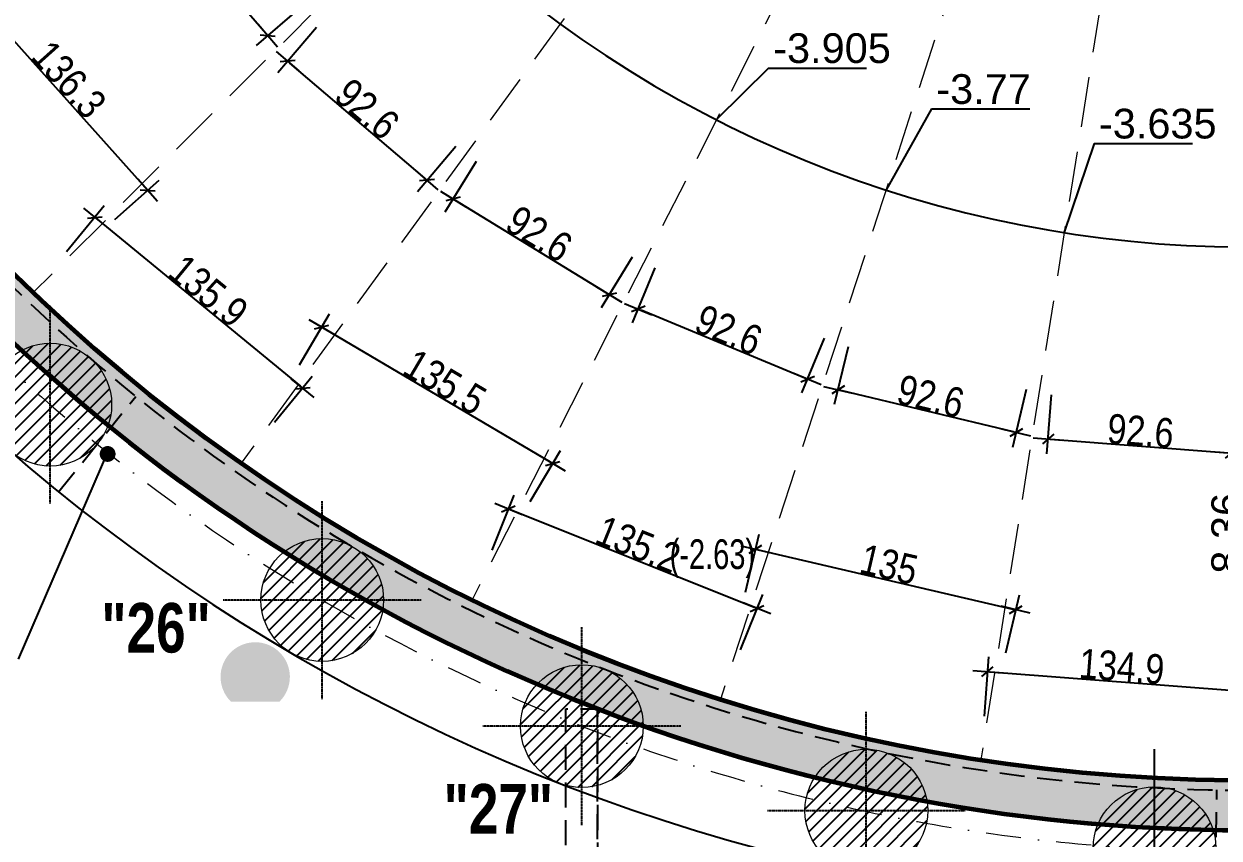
# Model space of a CAD drawing. Header units: millimetres. Extents: x 2049 to 26244, y -43633 to -34245.
# Drawn here: x 2706 to 3310, y -43190 to -42779 of the extents above; entities that cross this region are included whole.
import ezdxf
from ezdxf.enums import TextEntityAlignment as Align

# ---------------------------------------------------------------- set-up
doc = ezdxf.new("R2010")
doc.units = ezdxf.units.MM
doc.linetypes.add('CACHEX2', pattern=[19.05, 12.7, -6.35])
doc.linetypes.add('TIRETPTX2', pattern=[50.8, 25.4, -12.7, 0, -12.7])
for name, color, linetype in [('01_cote_gen', 4, 'Continuous'), ('01_linteaux', 2, 'Continuous'), ('01_murs_sup', 2, 'CACHEX2'), ('01_poch_murs', 253, 'Continuous'), ('01_texte', 230, 'Continuous'), ('AA_COTES', 2, 'Continuous')]:
    doc.layers.add(name, color=color, linetype=linetype)
for name, color, linetype, lineweight in [('01_murs_coup', 5, 'Continuous', 60), ('01_PIEUX', 5, 'Continuous', 60), ('01_tram_axes', 2, 'TIRETPTX2', 9)]:
    doc.layers.add(name, color=color, linetype=linetype, lineweight=lineweight)
doc.styles.add('impact', font='impact.ttf')
doc.styles.add('MATTE_TXT', font='arial.ttf')
doc.styles.add('STYLE2', font='ARIALN.TTF')
doc.dimstyles.new('JB50', dxfattribs={"dimscale": 0.1, "dimtxt": 150, "dimasz": 15, "dimexe": 0.1, "dimexo": 0.1, "dimgap": 0.09, "dimtad": 1, "dimdec": 1, "dimdsep": 46, "dimtxsty": 'STYLE2', "dimblk1": 'BOND_G', "dimblk2": 'BOND_D', "dimsah": 1, "dimcen": 1.5, "dimdle": 0.01, "dimse1": 1, "dimse2": 1, "dimclrd": 4, "dimclre": 2, "dimclrt": 6, "dimazin": 2, "dimtfac": 2.333333, "dimtdec": 1, "dimtix": 1, "dimtmove": 2, "dimatfit": 3, "dimldrblk": 'BOND_G', "dimfxl": 1, "dimtolj": 1, "dimtzin": 0, "dimarcsym": 0})
pattern_1 = [(135, (-9275.435, 6358.231), (-11.2253202, 9e-16), [7.9375, -7.9375])]

# ---------------------------------------------------------------- blocks, each defined once
blk = doc.blocks.new('BOND_G')
at = {"layer": 'AA_COTES', "color": 0}
for p, q in [((0, -5), (0, 15)), ((5, 0), (-5, 0)), ((1.77, 1.77), (-1.77, -1.77))]:
    blk.add_line(p, q, dxfattribs=at)
blk = doc.blocks.new('BOND_D')
at = {"layer": 'AA_COTES', "color": 0}
for p, q in [((0, 5), (0, -15)), ((5, 0), (-5, 0)), ((-1.77, -1.77), (1.77, 1.77))]:
    blk.add_line(p, q, dxfattribs=at)
blk = doc.blocks.new('*D7488')
at = {"layer": '01_cote_gen', "color": 4, "lineweight": -2, "transparency": 16777216}
blk.add_line((3314.34, -42996.13), (3225.04, -42989.1), dxfattribs=at)
at = {"layer": 'Defpoints', "color": 0, "transparency": 16777216}
for p in [(3231.75, -42884.71), (3324.04, -42891.97), (3223.55, -42988.98)]:
    blk.add_point(p, dxfattribs=at)
at = {"layer": '01_cote_gen', "color": 4, "lineweight": -2, "transparency": 16777216, "xscale": 1.5, "yscale": 1.5, "zscale": 1.5}
for name, p, rotation in [('BOND_D', (3223.55, -42988.98), 175.5004257909797), ('BOND_G', (3315.83, -42996.24), 355.5004257909797)]:
    blk.add_blockref(name, p, dxfattribs=dict(at, rotation=rotation))
at = {"layer": '01_cote_gen', "color": 6, "lineweight": 0, "transparency": 16777216, "insert": (3270.29, -42984.97), "char_height": 15, "attachment_point": 5, "rotation": 355.50043, "style": 'STYLE2'}
blk.add_mtext('\\A1;92.6', dxfattribs=at)
blk = doc.blocks.new('*D7489')
at = {"layer": '01_cote_gen', "color": 4, "lineweight": -2, "transparency": 16777216}
blk.add_line((3206.05, -42985.37), (3118.95, -42964.46), dxfattribs=at)
at = {"layer": 'Defpoints', "color": 0, "transparency": 16777216}
for p in [(3141.74, -42863.1), (3231.75, -42884.71), (3117.49, -42964.11)]:
    blk.add_point(p, dxfattribs=at)
at = {"layer": '01_cote_gen', "color": 4, "lineweight": -2, "transparency": 16777216, "xscale": 1.5, "yscale": 1.5, "zscale": 1.5}
for name, p, rotation in [('BOND_D', (3117.49, -42964.11), 166.5012672106668), ('BOND_G', (3207.5, -42985.72), 346.5012672106668)]:
    blk.add_blockref(name, p, dxfattribs=dict(at, rotation=rotation))
at = {"layer": '01_cote_gen', "color": 6, "lineweight": 0, "transparency": 16777216, "insert": (3164.29, -42967.46), "char_height": 15, "attachment_point": 5, "rotation": 346.50127, "style": 'STYLE2'}
blk.add_mtext('\\A1;92.6', dxfattribs=at)
blk = doc.blocks.new('*D7490')
at = {"layer": '01_cote_gen', "color": 4, "lineweight": -2, "transparency": 16777216}
blk.add_line((3100.74, -42958.16), (3017.99, -42923.89), dxfattribs=at)
at = {"layer": 'Defpoints', "color": 0, "transparency": 16777216}
for p in [(3056.21, -42827.68), (3141.74, -42863.1), (3016.6, -42923.31)]:
    blk.add_point(p, dxfattribs=at)
at = {"layer": '01_cote_gen', "color": 4, "lineweight": -2, "transparency": 16777216, "xscale": 1.5, "yscale": 1.5, "zscale": 1.5}
for name, p, rotation in [('BOND_D', (3016.6, -42923.31), 157.5020773191621), ('BOND_G', (3102.13, -42958.74), 337.502077319162)]:
    blk.add_blockref(name, p, dxfattribs=dict(at, rotation=rotation))
at = {"layer": '01_cote_gen', "color": 6, "lineweight": 0, "transparency": 16777216, "insert": (3062.3, -42933.94), "char_height": 15, "attachment_point": 5, "rotation": 337.50208, "style": 'STYLE2'}
blk.add_mtext('\\A1;92.6', dxfattribs=at)
blk = doc.blocks.new('*D7491')
at = {"layer": '01_cote_gen', "color": 4, "lineweight": -2, "transparency": 16777216}
blk.add_line((3000.74, -42915.33), (2924.37, -42868.53), dxfattribs=at)
at = {"layer": 'Defpoints', "color": 0, "transparency": 16777216}
for p in [(2977.27, -42779.31), (3056.21, -42827.68), (2923.09, -42867.75)]:
    blk.add_point(p, dxfattribs=at)
at = {"layer": '01_cote_gen', "color": 4, "lineweight": -2, "transparency": 16777216, "xscale": 1.5, "yscale": 1.5, "zscale": 1.5}
for name, p, rotation in [('BOND_D', (2923.09, -42867.75), 148.5028362771669), ('BOND_G', (3002.02, -42916.11), 328.502836277167)]:
    blk.add_blockref(name, p, dxfattribs=dict(at, rotation=rotation))
at = {"layer": '01_cote_gen', "color": 6, "lineweight": 0, "transparency": 16777216, "insert": (2966.56, -42885.39), "char_height": 15, "attachment_point": 5, "rotation": 328.50284, "style": 'STYLE2'}
blk.add_mtext('\\A1;92.6', dxfattribs=at)
blk = doc.blocks.new('*D7492')
at = {"layer": '01_cote_gen', "color": 4, "lineweight": -2, "transparency": 16777216}
blk.add_line((2908.76, -42857.22), (2840.65, -42799.05), dxfattribs=at)
at = {"layer": 'Defpoints', "color": 0, "transparency": 16777216}
for p in [(2906.88, -42719.19), (2977.27, -42779.31), (2839.51, -42798.08)]:
    blk.add_point(p, dxfattribs=at)
at = {"layer": '01_cote_gen', "color": 4, "lineweight": -2, "transparency": 16777216, "xscale": 1.5, "yscale": 1.5, "zscale": 1.5}
for name, p, rotation in [('BOND_D', (2839.51, -42798.08), 139.5035253965985), ('BOND_G', (2909.91, -42858.2), 319.5035253965985)]:
    blk.add_blockref(name, p, dxfattribs=dict(at, rotation=rotation))
at = {"layer": '01_cote_gen', "color": 6, "lineweight": 0, "transparency": 16777216, "insert": (2879.69, -42822.31), "char_height": 15, "attachment_point": 5, "rotation": 319.50353, "style": 'STYLE2'}
blk.add_mtext('\\A1;92.6', dxfattribs=at)
blk = doc.blocks.new('*D7522')
at = {"layer": '01_cote_gen', "color": 4, "lineweight": -2, "transparency": 16777216}
blk.add_line((2743.34, -42877.98), (2846.03, -42962.28), dxfattribs=at)
at = {"layer": 'Defpoints', "color": 0, "transparency": 16777216}
for p in [(2711.03, -42914.98), (2847.19, -42963.23), (2816.04, -43001.17)]:
    blk.add_point(p, dxfattribs=at)
at = {"layer": '01_cote_gen', "color": 4, "lineweight": -2, "transparency": 16777216, "xscale": 1.5, "yscale": 1.5, "zscale": 1.5}
for name, p, rotation in [('BOND_G', (2742.18, -42877.03), 140.6178150118741), ('BOND_D', (2847.19, -42963.23), 320.6178150118741)]:
    blk.add_blockref(name, p, dxfattribs=dict(at, rotation=rotation))
at = {"layer": '01_cote_gen', "color": 6, "lineweight": 0, "transparency": 16777216, "insert": (2799.55, -42914.2), "char_height": 15, "attachment_point": 5, "rotation": 320.61782, "style": 'STYLE2'}
blk.add_mtext('\\A1;135.9', dxfattribs=at)
blk = doc.blocks.new('*D7523')
at = {"layer": '01_cote_gen', "color": 4, "lineweight": -2, "transparency": 16777216}
blk.add_line((2858.04, -42933.1), (2972.06, -43000.53), dxfattribs=at)
at = {"layer": 'Defpoints', "color": 0, "transparency": 16777216}
for p in [(2816.04, -43001.17), (2973.35, -43001.3), (2932.64, -43070.13)]:
    blk.add_point(p, dxfattribs=at)
at = {"layer": '01_cote_gen', "color": 4, "lineweight": -2, "transparency": 16777216, "xscale": 1.5, "yscale": 1.5, "zscale": 1.5}
for name, p, rotation in [('BOND_G', (2856.75, -42932.34), 149.3992875574409), ('BOND_D', (2973.35, -43001.3), 329.3992875574409)]:
    blk.add_blockref(name, p, dxfattribs=dict(at, rotation=rotation))
at = {"layer": '01_cote_gen', "color": 6, "lineweight": 0, "transparency": 16777216, "insert": (2918.96, -42960.22), "char_height": 15, "attachment_point": 5, "rotation": 329.39929, "style": 'STYLE2'}
blk.add_mtext('\\A1;135.5', dxfattribs=at)
blk = doc.blocks.new('*D7524')
at = {"layer": '01_cote_gen', "color": 4, "lineweight": -2, "transparency": 16777216}
blk.add_line((2952.45, -43024.76), (3075.13, -43073.93), dxfattribs=at)
at = {"layer": 'Defpoints', "color": 0, "transparency": 16777216}
for p in [(2932.64, -43070.13), (3076.52, -43074.49), (3058.11, -43120.42)]:
    blk.add_point(p, dxfattribs=at)
at = {"layer": '01_cote_gen', "color": 4, "lineweight": -2, "transparency": 16777216, "xscale": 1.5, "yscale": 1.5, "zscale": 1.5}
for name, p, rotation in [('BOND_G', (2951.05, -43024.2), 158.1586289054542), ('BOND_D', (3076.52, -43074.49), 338.1586289054542)]:
    blk.add_blockref(name, p, dxfattribs=dict(at, rotation=rotation))
at = {"layer": '01_cote_gen', "color": 6, "lineweight": 0, "transparency": 16777216, "insert": (3016.64, -43042.22), "char_height": 15, "attachment_point": 5, "rotation": 338.15863, "style": 'STYLE2'}
blk.add_mtext('\\A1;135.2', dxfattribs=at)
blk = doc.blocks.new('*D7525')
at = {"layer": '01_cote_gen', "color": 4, "lineweight": -2, "transparency": 16777216}
blk.add_line((3077.23, -43044.87), (3205.76, -43074.78), dxfattribs=at)
at = {"layer": 'Defpoints', "color": 0, "transparency": 16777216}
for p in [(3207.22, -43075.12), (3058.11, -43120.42), (3189.57, -43151.01)]:
    blk.add_point(p, dxfattribs=at)
at = {"layer": '01_cote_gen', "color": 4, "lineweight": -2, "transparency": 16777216, "xscale": 1.5, "yscale": 1.5, "zscale": 1.5}
for name, p, rotation in [('BOND_G', (3075.77, -43044.53), 166.9017639712213), ('BOND_D', (3207.22, -43075.12), 346.9017639712214)]:
    blk.add_blockref(name, p, dxfattribs=dict(at, rotation=rotation))
at = {"layer": '01_cote_gen', "color": 6, "lineweight": 0, "transparency": 16777216, "insert": (3143.23, -43052.36), "char_height": 15, "attachment_point": 5, "rotation": 346.90176, "style": 'STYLE2'}
blk.add_mtext('\\A1;135', dxfattribs=at)
blk = doc.blocks.new('*D7526')
at = {"layer": '01_cote_gen', "color": 4, "lineweight": -2, "transparency": 16777216}
blk.add_line((3194.46, -43106.53), (3325.95, -43116.57), dxfattribs=at)
at = {"layer": 'Defpoints', "color": 0, "transparency": 16777216}
for p in [(3327.44, -43116.68), (3189.57, -43151.01), (3324.04, -43161.27)]:
    blk.add_point(p, dxfattribs=at)
at = {"layer": '01_cote_gen', "color": 4, "lineweight": -2, "transparency": 16777216, "xscale": 1.5, "yscale": 1.5, "zscale": 1.5}
for name, p, rotation in [('BOND_G', (3192.97, -43106.42), 175.6350250297888), ('BOND_D', (3327.44, -43116.68), 355.6350250297888)]:
    blk.add_blockref(name, p, dxfattribs=dict(at, rotation=rotation))
at = {"layer": '01_cote_gen', "color": 6, "lineweight": 0, "transparency": 16777216, "insert": (3260.79, -43103.91), "char_height": 15, "attachment_point": 5, "rotation": 355.63503, "style": 'STYLE2'}
blk.add_mtext('\\A1;134.9', dxfattribs=at)
blk = doc.blocks.new('*D8155')
at = {"layer": '01_cote_gen', "color": 4, "lineweight": -2, "ltscale": 200, "transparency": 16777216}
blk.add_line((2678.95, -42762.82), (2767.84, -42862.2), dxfattribs=at)
at = {"layer": 'Defpoints', "color": 0, "ltscale": 200, "transparency": 16777216}
for p in [(2620.17, -42813.39), (2768.84, -42863.32), (2711.06, -42915)]:
    blk.add_point(p, dxfattribs=at)
at = {"layer": '01_cote_gen', "color": 4, "lineweight": -2, "ltscale": 200, "transparency": 16777216, "xscale": 1.5, "yscale": 1.5, "zscale": 1.5}
for name, p, rotation in [('BOND_G', (2677.95, -42761.71), 131.8104908156624), ('BOND_D', (2768.84, -42863.32), 311.8104908156624)]:
    blk.add_blockref(name, p, dxfattribs=dict(at, rotation=rotation))
at = {"layer": '01_cote_gen', "color": 6, "ltscale": 200, "transparency": 16777216, "insert": (2729.11, -42807.4), "char_height": 15, "attachment_point": 5, "rotation": 311.81049, "style": 'STYLE2'}
blk.add_mtext('\\A1;136.3', dxfattribs=at)
blk = doc.blocks.new('*D8159')
at = {"layer": '01_cote_gen', "color": 4, "lineweight": -2, "ltscale": 200, "transparency": 16777216}
blk.add_line((2828.48, -42784.17), (2770.29, -42716.04), dxfattribs=at)
at = {"layer": 'Defpoints', "color": 0, "ltscale": 200, "transparency": 16777216}
for p in [(2846.73, -42648.78), (2769.32, -42714.9), (2906.87, -42719.19)]:
    blk.add_point(p, dxfattribs=at)
at = {"layer": '01_cote_gen', "color": 4, "lineweight": -2, "ltscale": 200, "transparency": 16777216, "xscale": 1.5, "yscale": 1.5, "zscale": 1.5}
for name, p, rotation in [('BOND_D', (2769.32, -42714.9), 130.5024970686179), ('BOND_G', (2829.46, -42785.31), 310.502497068618)]:
    blk.add_blockref(name, p, dxfattribs=dict(at, rotation=rotation))
at = {"layer": '01_cote_gen', "color": 6, "ltscale": 200, "transparency": 16777216, "insert": (2805.22, -42745.13), "char_height": 15, "attachment_point": 5, "rotation": 310.5025, "style": 'STYLE2'}
blk.add_mtext('\\A1;92.6', dxfattribs=at)

msp = doc.modelspace()

# ---------------------------------------------------------------- hatches: boundary and pattern name
at = {"layer": '01_murs_sup', "ltscale": 200}
h = msp.add_hatch(dxfattribs=at)
h.set_pattern_fill('DASH', color=256, scale=2.5, angle=135)
h.set_pattern_definition(pattern_1)
h.paths.add_polyline_path([(4382.05, -42435.61), (4193.05, -42435.61), (4193.05, -42262.93), (4173.05, -42262.93), (4173.05, -42451.61), (4382.05, -42451.61)])
edge = h.paths.add_edge_path()
edge.add_line((4172.97, -42605.58), (4172.97, -42545.58))
edge.add_arc((3323.96, -42275.27), 891, 161.49792, 342.33988, ccw=False)
edge.add_line((2479.02, -41992.53), (2571.63, -41686.43))
edge.add_line((2571.63, -41686.43), (2550.74, -41686.43))
edge.add_line((2550.74, -41686.43), (2459.96, -41986.46))
edge.add_arc((3323.96, -42275.27), 911, 161.51633, 338.74143)
edge = h.paths.add_edge_path()
edge.add_line((4198.06, -42459.61), (4172.97, -42459.61))
edge.add_line((4172.97, -42459.61), (4172.97, -42605.58))
edge.add_arc((3841.01, -42461.83), 361.75, 336.58509, 350.74655)
edge.add_line((4198.06, -42520), (4198.06, -42459.61))
h = msp.add_hatch(dxfattribs=at)
h.set_pattern_fill('DASH', color=256, scale=2.5, angle=135)
h.set_pattern_definition([(135, (-9279.212, 6637.2654), (-11.2253202, 9e-16), [7.9375, -7.9375])])
h.paths.add_polyline_path([(2296.31, -42411.58), (2246.31, -42411.58), (2246.31, -42461.58), (2296.31, -42461.58)])
h.paths.add_polyline_path([(2465.41, -43109.06, 0.050393), (2465.05, -43105.56), (2430.76, -43105.56, 0.050393), (2430.41, -43109.06, 0.201551), (2435.66, -43121.56), (2460.16, -43121.56, 0.201551)])
h.paths.add_polyline_path([(2840.66, -43109.06, 0.050392), (2840.3, -43105.56), (2806.01, -43105.56, 0.050392), (2805.66, -43109.06, 0.201551), (2810.91, -43121.56), (2835.4, -43121.56, 0.201551)])
h.paths.add_polyline_path([(2806.01, -43105.56), (2840.3, -43105.56, 0.816462)])
h.paths.add_polyline_path([(2430.76, -43105.56), (2465.05, -43105.56, 0.816462)])
h.paths.add_polyline_path([(3498.18, -43109.06, 1), (3533.18, -43109.06, 1)])
h.paths.add_polyline_path([(4102.7, -43109.06, 1), (4067.7, -43109.06, 1)])
h = msp.add_hatch(dxfattribs=at)
h.set_pattern_fill('DASH', color=256, scale=2.5, angle=135)
h.set_pattern_definition(pattern_1)
h.paths.add_polyline_path([(2300.09, -42690.61), (2250.09, -42690.61), (2250.09, -42740.61), (2300.09, -42740.61)])
h.paths.add_polyline_path([(2469.19, -43388.1, 0.050393), (2468.83, -43384.6), (2434.54, -43384.6, 0.050393), (2434.19, -43388.1, 0.201551), (2439.44, -43400.6), (2463.93, -43400.6, 0.201551)])
h.paths.add_polyline_path([(2844.43, -43388.1, 0.050392), (2844.08, -43384.6), (2809.79, -43384.6, 0.050392), (2809.43, -43388.1, 0.201551), (2814.68, -43400.6), (2839.18, -43400.6, 0.201551)])
h.paths.add_polyline_path([(2809.79, -43384.6), (2844.08, -43384.6, 0.816462)])
h.paths.add_polyline_path([(2434.54, -43384.6), (2468.83, -43384.6, 0.816462)])
h.paths.add_polyline_path([(3501.96, -43388.1, 1), (3536.96, -43388.1, 1)])
h.paths.add_polyline_path([(4106.48, -43388.1, 1), (4071.48, -43388.1, 1)])
at = {"layer": '01_poch_murs', "ltscale": 200}
h = msp.add_hatch(color=256, dxfattribs=at)
h.dxf.hatch_style = 1
h.paths.add_polyline_path([(3487.96, -43171.41, -0.366402), (3518.53, -43145.53), (3518.53, -43139.66, -0.068622), (3277.34, -43160.04), (3277.34, -43164.59, -0.325872), (3306.85, -43186.11, 0.049988)])
h.paths.add_polyline_path([(3645.37, -43127.72, -0.418274), (3676.37, -43096.29), (3676.37, -43088.21, -0.046946), (3518.53, -43139.66), (3518.53, -43145.53, -0.249959), (3544.27, -43159.25, 0.029086)])
h.paths.add_polyline_path([(3824.95, -43036.2, -0.058892), (3824.09, -43028.98, -0.414214), (3855.09, -42997.98), (3855.09, -42984.48, -0.058508), (3676.37, -43088.21), (3676.37, -43096.29, -0.202821), (3698.61, -43105.71, 0.039631)])
h.paths.add_polyline_path([(3979.9, -42907.54, -0.114706), (3976.72, -42893.87), (3958.34, -42893.87, -0.03882), (3855.09, -42984.48), (3855.09, -42997.98, -0.145639), (3872.04, -43003.02, 0.039592)])
h.paths.add_polyline_path([(4121.55, -42715.61), (4092.87, -42715.61, -0.063268), (3958.34, -42893.87), (3976.72, -42893.87, -0.414214), (4007.72, -42862.87), (4007.72, -42853.3), (4019.73, -42863.44, 0.049382)])
h.paths.add_polyline_path([(4173.06, -42605.57), (4173.06, -42528.59, -0.057606), (4092.87, -42715.61), (4121.55, -42715.61, 0.033379)])
h = msp.add_hatch(color=256, dxfattribs=at)
h.dxf.hatch_style = 1
h.paths.add_polyline_path([(2492.13, -42580.12), (2484.89, -42580.12, -0.217157), (2474.23, -42603.51, 0.024426), (2510.29, -42684.83, -0.449634), (2544.99, -42715.61), (2555.21, -42715.61, -0.042247)])
h.paths.add_polyline_path([(2555.21, -42715.61), (2544.99, -42715.61, -0.175368), (2537.81, -42735.45, 0.018368), (2573.7, -42791.92, -0.462741), (2612.42, -42819.01), (2620.17, -42813.39, -0.03316)])
h.paths.add_polyline_path([(2626.77, -42821.9), (2612.56, -42821.9, -0.140334), (2607.86, -42838.31, 0.039537), (2705.42, -42944.02, -0.119936), (2719.66, -42940.56), (2719.66, -42923.13, -0.038827)])
h.paths.add_polyline_path([(2719.66, -42923.13), (2719.66, -42940.56, -0.414214), (2750.66, -42971.56, -0.084286), (2748.92, -42981.79, 0.030117), (2837.97, -43045.77, -0.166801), (2857.01, -43039.23), (2857.01, -43028.19, -0.048907)])
h.paths.add_polyline_path([(2857.01, -43028.19), (2857.01, -43039.23, -0.414214), (2888.01, -43070.23, -0.038185), (2887.65, -43074.95, 0.023759), (2965.48, -43112.75, -0.207761), (2988.14, -43102.91), (2988.14, -43095.13, -0.041616)])
h.paths.add_polyline_path([(2988.14, -43095.13), (2988.14, -43102.91, -0.41258), (3019.14, -43133.74, 0.024839), (3105.78, -43159.74, -0.253868), (3131.77, -43145.64), (3131.77, -43140.16, -0.04255)])
h.paths.add_polyline_path([(3277.34, -43160.04, -0.041527), (3131.77, -43140.16), (3131.77, -43145.64, -0.369223), (3162.39, -43171.82, 0.023966), (3248.93, -43183.17, -0.298052), (3277.34, -43164.59)])
at = {"layer": '01_poch_murs'}
h = msp.add_hatch(dxfattribs=at)
h.set_pattern_fill('ANSI31', color=256, scale=1.5)
h.set_pattern_definition([(45, (-15489.0308, -34268.2895), (-3.367596, 3.367596), [])])
h.paths.add_polyline_path([(2719.66, -42940.56, 0.414214), (2688.66, -42971.56), (2719.66, -42971.56)])
h.paths.add_polyline_path([(2719.66, -42971.56), (2688.66, -42971.56, 0.414214), (2719.66, -43002.56)])
h.paths.add_polyline_path([(2719.66, -42940.56), (2719.66, -42971.56), (2750.66, -42971.56, 0.414214)])
h.paths.add_polyline_path([(2750.66, -42971.56), (2719.66, -42971.56), (2719.66, -43002.56, 0.414214)])
h = msp.add_hatch(dxfattribs=at)
h.set_pattern_fill('ANSI31', color=256, scale=1.5)
h.set_pattern_definition([(45, (-15351.6864, -34366.9673), (-3.367596, 3.367596), [])])
h.paths.add_polyline_path([(2857.01, -43039.23, 0.414214), (2826.01, -43070.23), (2857.01, -43070.23)])
h.paths.add_polyline_path([(2857.01, -43070.23), (2826.01, -43070.23, 0.414214), (2857.01, -43101.23)])
h.paths.add_polyline_path([(2857.01, -43039.23), (2857.01, -43070.23), (2888.01, -43070.23, 0.414214)])
h.paths.add_polyline_path([(2888.01, -43070.23), (2857.01, -43070.23), (2857.01, -43101.23, 0.414214)])
h = msp.add_hatch(dxfattribs=at)
h.set_pattern_fill('ANSI31', color=256, scale=1.5)
h.set_pattern_definition([(45, (-15220.5554, -34430.641), (-3.367596, 3.367596), [])])
h.paths.add_polyline_path([(2988.14, -43102.91, 0.414214), (2957.14, -43133.91), (2988.14, -43133.91)])
h.paths.add_polyline_path([(2988.14, -43133.91), (2957.14, -43133.91, 0.414214), (2988.14, -43164.91)])
h.paths.add_polyline_path([(2988.14, -43102.91), (2988.14, -43133.91), (3019.14, -43133.91, 0.414214)])
h.paths.add_polyline_path([(3019.14, -43133.91), (2988.14, -43133.91), (2988.14, -43164.91, 0.414214)])
h = msp.add_hatch(dxfattribs=at)
h.set_pattern_fill('ANSI31', color=256, scale=1.5)
h.set_pattern_definition([(45, (-15076.9236, -34473.368), (-3.367596, 3.367596), [])])
h.paths.add_polyline_path([(3131.77, -43145.64, 0.414214), (3100.77, -43176.64), (3131.77, -43176.64)])
h.paths.add_polyline_path([(3131.77, -43176.64), (3100.77, -43176.64, 0.414214), (3131.77, -43207.64)])
h.paths.add_polyline_path([(3131.77, -43145.64), (3131.77, -43176.64), (3162.77, -43176.64, 0.414214)])
h.paths.add_polyline_path([(3162.77, -43176.64), (3131.77, -43176.64), (3131.77, -43207.64, 0.414214)])
h = msp.add_hatch(dxfattribs=at)
h.set_pattern_fill('ANSI31', color=256, scale=1.5)
h.set_pattern_definition([(45, (-14931.3557, -34492.323), (-3.367596, 3.367596), [])])
h.paths.add_polyline_path([(3277.34, -43164.59, 0.414214), (3246.34, -43195.59), (3277.34, -43195.59)])
h.paths.add_polyline_path([(3277.34, -43195.59), (3246.34, -43195.59, 0.414214), (3277.34, -43226.59)])
h.paths.add_polyline_path([(3277.34, -43164.59), (3277.34, -43195.59), (3308.34, -43195.59, 0.414214)])
h.paths.add_polyline_path([(3308.34, -43195.59), (3277.34, -43195.59), (3277.34, -43226.59, 0.414214)])

# ---------------------------------------------------------------- linework, layer by layer
at = {"layer": '01_linteaux', "linetype": 'TIRETPTX2', "ltscale": 0.01}
for p, q in [((2719.66, -43021.56), (2719.66, -42921.56)), ((2857.01, -43120.23), (2857.01, -43020.23)), ((2907.01, -43070.23), (2807.01, -43070.23)), ((2988.14, -43183.91), (2988.14, -43083.91)), ((3131.77, -43226.64), (3131.77, -43126.64)), ((3038.14, -43133.91), (2938.14, -43133.91)), ((3277.34, -43245.59), (3277.34, -43145.59)), ((3277.34, -43246.09), (3277.34, -43146.09)), ((3181.77, -43176.64), (3081.77, -43176.64))]:
    msp.add_line(p, q, dxfattribs=at)
at = {"layer": '01_linteaux', "linetype": 'Continuous', "ltscale": 0.05}
msp.add_arc((3324.04, -42275.27), 953, 190.4302, 319.787, dxfattribs=at)
at = {"layer": '01_murs_coup', "ltscale": 0.1}
for radius, start, end in [(911, 161.51633, 338.7414), (886, 190.7667, 343.38543)]:
    msp.add_arc((3324.04, -42275.27), radius, start, end, dxfattribs=at)
at = {"layer": '01_murs_coup', "linetype": 'Continuous', "lineweight": 5}
for start, end in [(230.85374, 237.75402), (241.378, 246.82221)]:
    msp.add_arc((3324.04, -42275.27), 911, start, end, dxfattribs=at)
at = {"layer": '01_murs_sup'}
for p, q in [((2723.89, -43015.56), (2762.93, -42967.4)), ((2996.06, -43400.6), (2996.06, -43125.22)), ((2996.06, -43400.6), (2996.06, -43125.22)), ((3307.79, -43228.14), (3308.85, -43166.15))]:
    msp.add_line(p, q, dxfattribs=at)
at = {"layer": '01_murs_sup', "flags": 128}
msp.add_lwpolyline([(2980.06, -43384.6), (2980.06, -43125.22), (2996.06, -43125.22), (2996.06, -43393.56), (2996.06, -43400.6), (2469.19, -43400.6), (2469.19, -43384.6)], close=True, dxfattribs=at)
at = {"layer": '01_murs_sup'}
for centre, radius, start, end in [((3323.96, -42275.27), 911, 161.51633, 343.63495), ((3323.96, -42275.27), 891, 161.49792, 342.3403), ((3324.04, -42275.27), 911, 230.85374, 237.75402), ((3324.04, -42275.27), 911, 250.44619, 265.28443)]:
    msp.add_arc(centre, radius, start, end, dxfattribs=at)
at = {"layer": '01_murs_sup', "ltscale": 0.05}
for start, end in [(230.85374, 237.75402), (241.378, 246.82221)]:
    msp.add_arc((3324.04, -42275.27), 911, start, end, dxfattribs=at)
at = {"layer": '01_PIEUX', "linetype": 'Continuous', "lineweight": 5}
for centre in [(2719.66, -42971.56), (2857.01, -43070.23), (2988.14, -43133.91), (3131.77, -43176.64), (3277.34, -43195.59)]:
    msp.add_circle(centre, 31, dxfattribs=at)
at = {"layer": '01_poch_murs', "linetype": 'CACHEX2', "lineweight": 5, "ltscale": 2}
for p, q in [((3097.79, -42528.27), (2711.06, -42915)), ((3135.95, -42560.86), (2816.04, -43001.17)), ((3178.76, -42587.11), (2932.64, -43070.13)), ((3225.15, -42606.32), (3058.11, -43120.42)), ((3273.98, -42618.04), (3189.57, -43151.01))]:
    msp.add_line(p, q, dxfattribs=at)
at = {"layer": '01_texte'}
for p, q in [((3082.42, -42801.6), (3056.19, -42827.66)), ((3082.42, -42801.6), (3131.91, -42801.6)), ((3164.78, -42822.26), (3141.72, -42863.09)), ((3164.78, -42822.26), (3214.28, -42822.26)), ((3246.93, -42839.72), (3231.77, -42884.52)), ((3246.93, -42839.72), (3296.43, -42839.72)), ((2748.55, -42995.61), (2703.39, -43100.07))]:
    msp.add_line(p, q, dxfattribs=at)
at = {"layer": '01_texte', "const_width": 4}
msp.add_lwpolyline([(2746.63, -42996.48, 1), (2750.63, -42996.48, 1)], format="xyb", close=True, dxfattribs=at)
at = {"layer": '01_texte'}
msp.add_arc((3324.04, -42301.97), 590, 40.32017, 38.68216, dxfattribs=at)
at = {"layer": '01_tram_axes', "ltscale": 0.7}
msp.add_arc((3324.04, -42275.27), 922, 186.43891, 321.92875, dxfattribs=at)

# ---------------------------------------------------------------- texts
at = {"layer": '01_texte', "style": 'MATTE_TXT'}
for s, p in [('-3.905', (3084.75, -42799.04)), ('-3.77', (3167.12, -42819.7)), ('-3.635', (3249.26, -42837.16))]:
    msp.add_text(s, height=15, dxfattribs=at).set_placement(p)
msp.add_text('-8.36', height=15, rotation=90, dxfattribs=at).set_placement((3321.03, -43063.9))
at = {"layer": '01_texte', "style": 'MATTE_TXT', "width": 0.7}
msp.add_text('(-2.63)', height=15, dxfattribs=at).set_placement((3032.43, -43059.08), align=Align.BOTTOM_LEFT)
at = {"layer": '01_texte', "style": 'impact'}
for s, p in [('"26"', (2773.09, -43104.25)), ('"27"', (2945.95, -43195.66))]:
    msp.add_text(s, height=25, rotation=0, dxfattribs=at).set_placement(p, align=Align.BOTTOM_CENTER)

# ---------------------------------------------------------------- dimensions: what is measured, and where the dimension line sits
at = {"layer": '01_cote_gen', "ltscale": 200}
for p1, p2, distance, picture, middle in [((2906.87, -42719.19), (2846.73, -42648.78), 101.81, '*D8159', (2805.22, -42745.13)), ((2620.17, -42813.39), (2711.06, -42915), 77.52, '*D8155', (2729.11, -42807.4))]:
    dim = msp.add_aligned_dim(p1=p1, p2=p2, distance=distance, dimstyle='JB50', dxfattribs=at)
    dim.commit()
    dim.dimension.update_dxf_attribs({"geometry": picture, "text_midpoint": middle})
at = {"layer": '01_cote_gen', "lineweight": 0}
for p1, p2, distance, picture, middle in [((2977.27, -42779.31), (2906.88, -42719.19), 103.74, '*D7492', (2879.69, -42822.31)), ((3056.21, -42827.68), (2977.27, -42779.31), 103.72, '*D7491', (2966.56, -42885.39)), ((3141.74, -42863.1), (3056.21, -42827.68), 103.51, '*D7490', (3062.3, -42933.94)), ((3231.75, -42884.71), (3141.74, -42863.1), 103.88, '*D7489', (3164.29, -42967.46)), ((2711.03, -42914.98), (2816.04, -43001.17), 49.09, '*D7522', (2799.55, -42914.2)), ((3324.04, -42891.97), (3231.75, -42884.71), 104.6, '*D7488', (3270.29, -42984.97)), ((2816.04, -43001.17), (2932.64, -43070.13), 79.98, '*D7523', (2918.96, -42960.22)), ((2932.64, -43070.13), (3058.11, -43120.42), 49.49, '*D7524', (3016.64, -43042.22)), ((3058.11, -43120.42), (3189.57, -43151.01), 77.92, '*D7525', (3143.23, -43052.36)), ((3189.57, -43151.01), (3324.04, -43161.27), 44.72, '*D7526', (3260.79, -43103.91))]:
    dim = msp.add_aligned_dim(p1=p1, p2=p2, distance=distance, dimstyle='JB50', dxfattribs=at)
    dim.commit()
    dim.dimension.update_dxf_attribs({"geometry": picture, "text_midpoint": middle})

doc.saveas('drawing.dxf')
